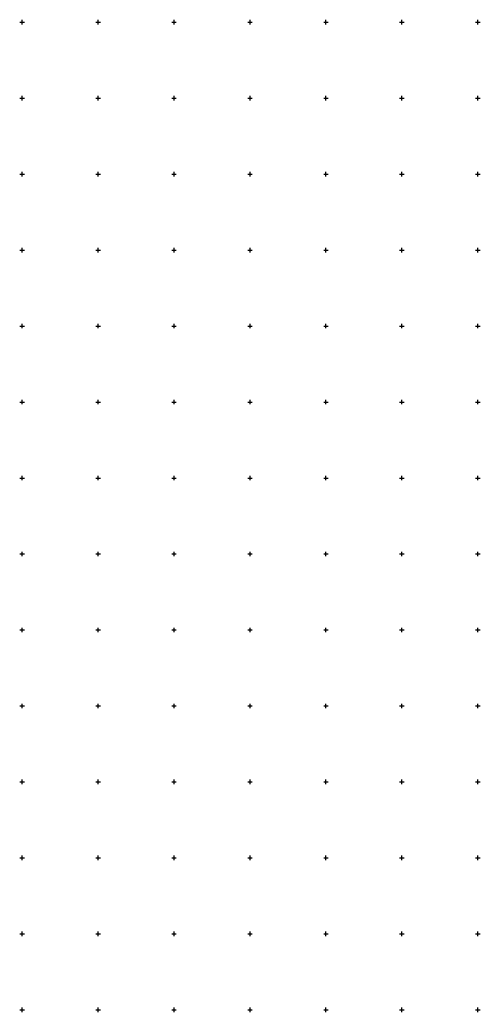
# Model space of a CAD drawing. Extents: x 542197 to 550482, y 1822129 to 1845893.
# Drawn here: x 549097 to 549703, y 1839997 to 1841303 of the extents above; entities that cross this region are included whole.
import ezdxf

# ---------------------------------------------------------------- set-up
doc = ezdxf.new("R2010")
doc.units = 0
doc.layers.add('Level 63', color=7, linetype='Continuous')

msp = doc.modelspace()

# ---------------------------------------------------------------- linework, layer by layer
at = {"layer": 'Level 63'}
for p, q in [((549097, 1841300), (549103, 1841300)), ((549100, 1841297), (549100, 1841303)), ((549197, 1841300), (549203, 1841300)), ((549200, 1841297), (549200, 1841303)), ((549297, 1841300), (549303, 1841300)), ((549300, 1841297), (549300, 1841303)), ((549397, 1841300), (549403, 1841300)), ((549400, 1841297), (549400, 1841303)), ((549497, 1841300), (549503, 1841300)), ((549500, 1841297), (549500, 1841303)), ((549597, 1841300), (549603, 1841300)), ((549600, 1841297), (549600, 1841303)), ((549697, 1841300), (549703, 1841300)), ((549700, 1841297), (549700, 1841303)), ((549097, 1841200), (549103, 1841200)), ((549100, 1841197), (549100, 1841203)), ((549197, 1841200), (549203, 1841200)), ((549200, 1841197), (549200, 1841203)), ((549297, 1841200), (549303, 1841200)), ((549300, 1841197), (549300, 1841203)), ((549397, 1841200), (549403, 1841200)), ((549400, 1841197), (549400, 1841203)), ((549497, 1841200), (549503, 1841200)), ((549500, 1841197), (549500, 1841203)), ((549597, 1841200), (549603, 1841200)), ((549600, 1841197), (549600, 1841203)), ((549697, 1841200), (549703, 1841200)), ((549700, 1841197), (549700, 1841203)), ((549097, 1841100), (549103, 1841100)), ((549100, 1841097), (549100, 1841103)), ((549197, 1841100), (549203, 1841100)), ((549200, 1841097), (549200, 1841103)), ((549297, 1841100), (549303, 1841100)), ((549300, 1841097), (549300, 1841103)), ((549397, 1841100), (549403, 1841100)), ((549400, 1841097), (549400, 1841103)), ((549497, 1841100), (549503, 1841100)), ((549500, 1841097), (549500, 1841103)), ((549597, 1841100), (549603, 1841100)), ((549600, 1841097), (549600, 1841103)), ((549697, 1841100), (549703, 1841100)), ((549700, 1841097), (549700, 1841103)), ((549100, 1840997), (549100, 1841003)), ((549200, 1840997), (549200, 1841003)), ((549300, 1840997), (549300, 1841003)), ((549400, 1840997), (549400, 1841003)), ((549500, 1840997), (549500, 1841003)), ((549600, 1840997), (549600, 1841003)), ((549700, 1840997), (549700, 1841003)), ((549097, 1841000), (549103, 1841000)), ((549197, 1841000), (549203, 1841000)), ((549297, 1841000), (549303, 1841000)), ((549397, 1841000), (549403, 1841000)), ((549497, 1841000), (549503, 1841000)), ((549597, 1841000), (549603, 1841000)), ((549697, 1841000), (549703, 1841000)), ((549097, 1840900), (549103, 1840900)), ((549100, 1840897), (549100, 1840903)), ((549197, 1840900), (549203, 1840900)), ((549200, 1840897), (549200, 1840903)), ((549297, 1840900), (549303, 1840900)), ((549300, 1840897), (549300, 1840903)), ((549397, 1840900), (549403, 1840900)), ((549400, 1840897), (549400, 1840903)), ((549497, 1840900), (549503, 1840900)), ((549500, 1840897), (549500, 1840903)), ((549597, 1840900), (549603, 1840900)), ((549600, 1840897), (549600, 1840903)), ((549697, 1840900), (549703, 1840900)), ((549700, 1840897), (549700, 1840903)), ((549097, 1840800), (549103, 1840800)), ((549100, 1840797), (549100, 1840803)), ((549197, 1840800), (549203, 1840800)), ((549200, 1840797), (549200, 1840803)), ((549297, 1840800), (549303, 1840800)), ((549300, 1840797), (549300, 1840803)), ((549397, 1840800), (549403, 1840800)), ((549400, 1840797), (549400, 1840803)), ((549497, 1840800), (549503, 1840800)), ((549500, 1840797), (549500, 1840803)), ((549597, 1840800), (549603, 1840800)), ((549600, 1840797), (549600, 1840803)), ((549697, 1840800), (549703, 1840800)), ((549700, 1840797), (549700, 1840803)), ((549100, 1840697), (549100, 1840703)), ((549200, 1840697), (549200, 1840703)), ((549300, 1840697), (549300, 1840703)), ((549400, 1840697), (549400, 1840703)), ((549500, 1840697), (549500, 1840703)), ((549600, 1840697), (549600, 1840703)), ((549700, 1840697), (549700, 1840703)), ((549097, 1840700), (549103, 1840700)), ((549197, 1840700), (549203, 1840700)), ((549297, 1840700), (549303, 1840700)), ((549397, 1840700), (549403, 1840700)), ((549497, 1840700), (549503, 1840700)), ((549597, 1840700), (549603, 1840700)), ((549697, 1840700), (549703, 1840700)), ((549097, 1840600), (549103, 1840600)), ((549100, 1840597), (549100, 1840603)), ((549197, 1840600), (549203, 1840600)), ((549200, 1840597), (549200, 1840603)), ((549297, 1840600), (549303, 1840600)), ((549300, 1840597), (549300, 1840603)), ((549397, 1840600), (549403, 1840600)), ((549400, 1840597), (549400, 1840603)), ((549497, 1840600), (549503, 1840600)), ((549500, 1840597), (549500, 1840603)), ((549597, 1840600), (549603, 1840600)), ((549600, 1840597), (549600, 1840603)), ((549697, 1840600), (549703, 1840600)), ((549700, 1840597), (549700, 1840603)), ((549097, 1840500), (549103, 1840500)), ((549100, 1840497), (549100, 1840503)), ((549197, 1840500), (549203, 1840500)), ((549200, 1840497), (549200, 1840503)), ((549297, 1840500), (549303, 1840500)), ((549300, 1840497), (549300, 1840503)), ((549397, 1840500), (549403, 1840500)), ((549400, 1840497), (549400, 1840503)), ((549497, 1840500), (549503, 1840500)), ((549500, 1840497), (549500, 1840503)), ((549597, 1840500), (549603, 1840500)), ((549600, 1840497), (549600, 1840503)), ((549697, 1840500), (549703, 1840500)), ((549700, 1840497), (549700, 1840503)), ((549100, 1840397), (549100, 1840403)), ((549200, 1840397), (549200, 1840403)), ((549300, 1840397), (549300, 1840403)), ((549400, 1840397), (549400, 1840403)), ((549500, 1840397), (549500, 1840403)), ((549600, 1840397), (549600, 1840403)), ((549700, 1840397), (549700, 1840403)), ((549097, 1840400), (549103, 1840400)), ((549197, 1840400), (549203, 1840400)), ((549297, 1840400), (549303, 1840400)), ((549397, 1840400), (549403, 1840400)), ((549497, 1840400), (549503, 1840400)), ((549597, 1840400), (549603, 1840400)), ((549697, 1840400), (549703, 1840400)), ((549097, 1840300), (549103, 1840300)), ((549100, 1840297), (549100, 1840303)), ((549197, 1840300), (549203, 1840300)), ((549200, 1840297), (549200, 1840303)), ((549297, 1840300), (549303, 1840300)), ((549300, 1840297), (549300, 1840303)), ((549397, 1840300), (549403, 1840300)), ((549400, 1840297), (549400, 1840303)), ((549497, 1840300), (549503, 1840300)), ((549500, 1840297), (549500, 1840303)), ((549597, 1840300), (549603, 1840300)), ((549600, 1840297), (549600, 1840303)), ((549697, 1840300), (549703, 1840300)), ((549700, 1840297), (549700, 1840303)), ((549097, 1840200), (549103, 1840200)), ((549100, 1840197), (549100, 1840203)), ((549197, 1840200), (549203, 1840200)), ((549200, 1840197), (549200, 1840203)), ((549297, 1840200), (549303, 1840200)), ((549300, 1840197), (549300, 1840203)), ((549397, 1840200), (549403, 1840200)), ((549400, 1840197), (549400, 1840203)), ((549497, 1840200), (549503, 1840200)), ((549500, 1840197), (549500, 1840203)), ((549597, 1840200), (549603, 1840200)), ((549600, 1840197), (549600, 1840203)), ((549697, 1840200), (549703, 1840200)), ((549700, 1840197), (549700, 1840203)), ((549100, 1840097), (549100, 1840103)), ((549200, 1840097), (549200, 1840103)), ((549300, 1840097), (549300, 1840103)), ((549400, 1840097), (549400, 1840103)), ((549500, 1840097), (549500, 1840103)), ((549600, 1840097), (549600, 1840103)), ((549700, 1840097), (549700, 1840103)), ((549097, 1840100), (549103, 1840100)), ((549197, 1840100), (549203, 1840100)), ((549297, 1840100), (549303, 1840100)), ((549397, 1840100), (549403, 1840100)), ((549497, 1840100), (549503, 1840100)), ((549597, 1840100), (549603, 1840100)), ((549697, 1840100), (549703, 1840100)), ((549097, 1840000), (549103, 1840000)), ((549100, 1839997), (549100, 1840003)), ((549197, 1840000), (549203, 1840000)), ((549200, 1839997), (549200, 1840003)), ((549297, 1840000), (549303, 1840000)), ((549300, 1839997), (549300, 1840003)), ((549397, 1840000), (549403, 1840000)), ((549400, 1839997), (549400, 1840003)), ((549497, 1840000), (549503, 1840000)), ((549500, 1839997), (549500, 1840003)), ((549597, 1840000), (549603, 1840000)), ((549600, 1839997), (549600, 1840003)), ((549697, 1840000), (549703, 1840000)), ((549700, 1839997), (549700, 1840003))]:
    msp.add_line(p, q, dxfattribs=at)

doc.saveas('drawing.dxf')
